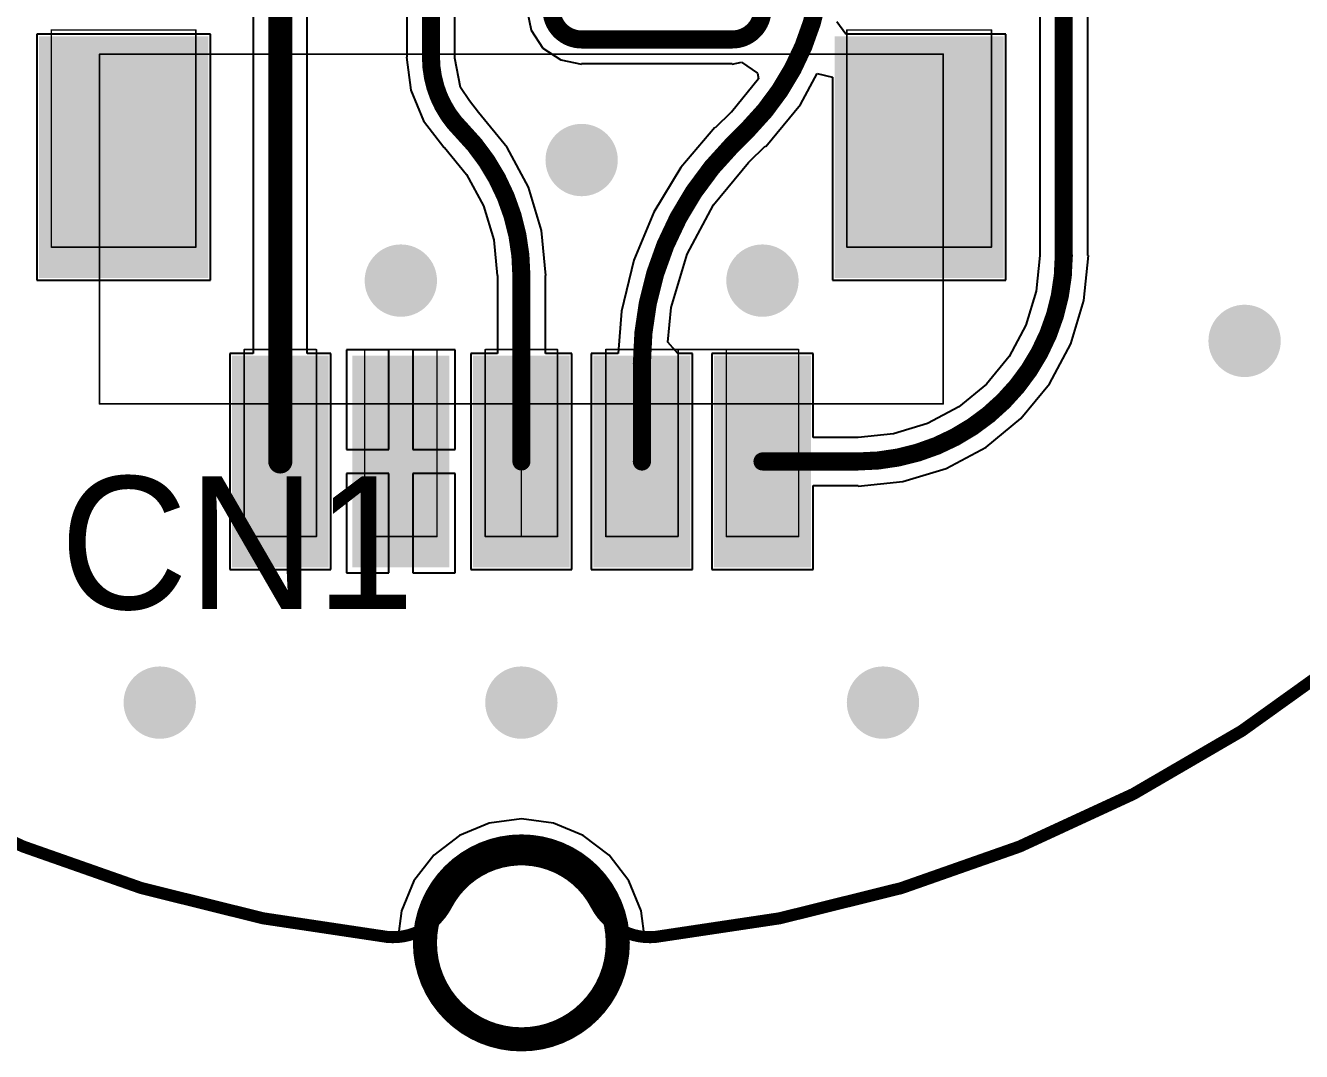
# Model space of a CAD drawing. Header units: millimetres. Extents: x -12.6 to 12.6, y -11.9 to 11.1.
# Drawn here: x -4.11 to 6.47, y -11.89 to -3.38 of the extents above; entities that cross this region are included whole.
import ezdxf

# ---------------------------------------------------------------- set-up
doc = ezdxf.new("R2010")
doc.units = ezdxf.units.MM
for name, color, linetype in [('BottomLayer', 5, 'Continuous'), ('KeepOutLayer', 6, 'Continuous'), ('Mechanical1', 6, 'Continuous'), ('Mechanical2', 216, 'Continuous'), ('TopLayer', 1, 'Continuous'), ('TopOverlay', 2, 'Continuous'), ('TopPaste', 8, 'Continuous'), ('TopSolder', 216, 'Continuous'), ('ViaHoleLayer', 16, 'Continuous')]:
    doc.layers.add(name, color=color, linetype=linetype)

# ---------------------------------------------------------------- blocks, each defined once
blk = doc.blocks.new('CON5_BM05B_SRSS_TB_5')
at = {"layer": 'TopLayer'}
for points in [[(-0.7, 1.625), (-1.9, 1.625), (-1.9, 3.425), (-0.7, 3.425)], [(5.9, 1.625), (4.7, 1.625), (4.7, 3.425), (5.9, 3.425)], [(0.3, -0.775), (-0.3, -0.775), (-0.3, 0.775), (0.3, 0.775)], [(1.3, -0.775), (0.7, -0.775), (0.7, 0.775), (1.3, 0.775)], [(2.3, -0.775), (1.7, -0.775), (1.7, 0.775), (2.3, 0.775)], [(3.3, -0.775), (2.7, -0.775), (2.7, 0.775), (3.3, 0.775)], [(4.3, -0.775), (3.7, -0.775), (3.7, 0.775), (4.3, 0.775)]]:
    blk.add_hatch(color=1, dxfattribs=at).paths.add_polyline_path(points)
at = {"layer": 'TopPaste'}
for points in [[(-0.7, 1.625), (-1.9, 1.625), (-1.9, 3.425), (-0.7, 3.425)], [(5.9, 1.625), (4.7, 1.625), (4.7, 3.425), (5.9, 3.425)], [(0.3, -0.775), (-0.3, -0.775), (-0.3, 0.775), (0.3, 0.775)], [(1.3, -0.775), (0.7, -0.775), (0.7, 0.775), (1.3, 0.775)], [(2.3, -0.775), (1.7, -0.775), (1.7, 0.775), (2.3, 0.775)], [(3.3, -0.775), (2.7, -0.775), (2.7, 0.775), (3.3, 0.775)], [(4.3, -0.775), (3.7, -0.775), (3.7, 0.775), (4.3, 0.775)]]:
    blk.add_hatch(color=8, dxfattribs=at).paths.add_polyline_path(points)
at = {"layer": 'TopSolder'}
for points in [[(-0.598, 1.523), (-2.002, 1.523), (-2.002, 3.527), (-0.598, 3.527)], [(6.002, 1.523), (4.598, 1.523), (4.598, 3.527), (6.002, 3.527)], [(0.402, -0.877), (-0.402, -0.877), (-0.402, 0.877), (0.402, 0.877)], [(1.402, -0.877), (0.598, -0.877), (0.598, 0.877), (1.402, 0.877)], [(2.402, -0.877), (1.598, -0.877), (1.598, 0.877), (2.402, 0.877)], [(3.402, -0.877), (2.598, -0.877), (2.598, 0.877), (3.402, 0.877)], [(4.402, -0.877), (3.598, -0.877), (3.598, 0.877), (4.402, 0.877)]]:
    blk.add_hatch(color=216, dxfattribs=at).paths.add_polyline_path(points)

msp = doc.modelspace()

# ---------------------------------------------------------------- hatches: boundary and pattern name
at = {"layer": 'BottomLayer'}
h = msp.add_hatch(color=5, dxfattribs=at)
edge = h.paths.add_edge_path()
edge.add_arc((0.5, -4.5), 0.3, 0, 360)
h = msp.add_hatch(color=5, dxfattribs=at)
edge = h.paths.add_edge_path()
edge.add_arc((-1, -5.5), 0.3, 0, 360)
h = msp.add_hatch(color=5, dxfattribs=at)
edge = h.paths.add_edge_path()
edge.add_arc((2, -5.5), 0.3, 0, 360)
h = msp.add_hatch(color=5, dxfattribs=at)
edge = h.paths.add_edge_path()
edge.add_arc((6, -6), 0.3, 0, 360)
h = msp.add_hatch(color=5, dxfattribs=at)
edge = h.paths.add_edge_path()
edge.add_arc((-3, -9), 0.3, 0, 360)
h = msp.add_hatch(color=5, dxfattribs=at)
edge = h.paths.add_edge_path()
edge.add_arc((0, -9), 0.3, 0, 360)
h = msp.add_hatch(color=5, dxfattribs=at)
edge = h.paths.add_edge_path()
edge.add_arc((3, -9), 0.3, 0, 360)
at = {"layer": 'TopLayer'}
h = msp.add_hatch(color=1, dxfattribs=at)
edge = h.paths.add_edge_path()
edge.add_arc((0.5, -4.5), 0.3, 0, 360)
h = msp.add_hatch(color=1, dxfattribs=at)
edge = h.paths.add_edge_path()
edge.add_arc((-1, -5.5), 0.3, 0, 360)
h = msp.add_hatch(color=1, dxfattribs=at)
edge = h.paths.add_edge_path()
edge.add_arc((2, -5.5), 0.3, 0, 360)
h = msp.add_hatch(color=1, dxfattribs=at)
edge = h.paths.add_edge_path()
edge.add_arc((6, -6), 0.3, 0, 360)
h = msp.add_hatch(color=1, dxfattribs=at)
edge = h.paths.add_edge_path()
edge.add_arc((-3, -9), 0.3, 0, 360)
h = msp.add_hatch(color=1, dxfattribs=at)
edge = h.paths.add_edge_path()
edge.add_arc((0, -9), 0.3, 0, 360)
h = msp.add_hatch(color=1, dxfattribs=at)
edge = h.paths.add_edge_path()
edge.add_arc((3, -9), 0.3, 0, 360)
at = {"layer": 'ViaHoleLayer'}
h = msp.add_hatch(color=16, dxfattribs=at)
edge = h.paths.add_edge_path()
edge.add_arc((0.5, -4.5), 0.15, 0, 360)
h = msp.add_hatch(color=16, dxfattribs=at)
edge = h.paths.add_edge_path()
edge.add_arc((-1, -5.5), 0.15, 0, 360)
h = msp.add_hatch(color=16, dxfattribs=at)
edge = h.paths.add_edge_path()
edge.add_arc((2, -5.5), 0.15, 0, 360)
h = msp.add_hatch(color=16, dxfattribs=at)
edge = h.paths.add_edge_path()
edge.add_arc((6, -6), 0.15, 0, 360)
h = msp.add_hatch(color=16, dxfattribs=at)
edge = h.paths.add_edge_path()
edge.add_arc((-3, -9), 0.15, 0, 360)
h = msp.add_hatch(color=16, dxfattribs=at)
edge = h.paths.add_edge_path()
edge.add_arc((0, -9), 0.15, 0, 360)
h = msp.add_hatch(color=16, dxfattribs=at)
edge = h.paths.add_edge_path()
edge.add_arc((3, -9), 0.15, 0, 360)

# ---------------------------------------------------------------- linework, layer by layer
at = {"layer": 'BottomLayer'}
for p, q in [((6.74, -8.709), (5.874, -9.315)), ((5.874, -9.315), (4.954, -9.836)), ((-3.988, -10.265), (-4.954, -9.836)), ((4.954, -9.836), (3.988, -10.265)), ((-0.266, -10), (-0.514, -10.102)), ((0, -9.965), (-0.266, -10)), ((0.266, -10), (0, -9.965)), ((0.514, -10.102), (0.266, -10)), ((-0.514, -10.102), (-0.727, -10.266)), ((0.728, -10.266), (0.514, -10.102)), ((-2.986, -10.6), (-3.988, -10.265)), ((-0.727, -10.266), (-0.891, -10.479)), ((0.891, -10.479), (0.728, -10.266)), ((3.988, -10.265), (2.986, -10.6)), ((-0.891, -10.479), (-0.994, -10.727)), ((0.994, -10.727), (0.891, -10.479)), ((-1.956, -10.838), (-2.986, -10.6)), ((2.986, -10.6), (1.956, -10.838)), ((-0.994, -10.727), (-1.024, -10.96)), ((1.024, -10.96), (0.994, -10.727)), ((-1.024, -10.96), (-1.956, -10.838)), ((1.956, -10.838), (1.024, -10.96))]:
    msp.add_line(p, q, dxfattribs=at)
at = {"layer": 'KeepOutLayer'}
for points, const_width in [([(0.8, -10.993, 1), (-0.8, -10.993, 1)], 0.2), ([(-0.85, -10.993, 1), (-0.75, -10.993, 1)], 0.1), ([(0.75, -10.993, 1), (0.85, -10.993, 1)], 0.1)]:
    msp.add_lwpolyline(points, format="xyb", close=True, dxfattribs=dict(at, const_width=const_width))
at = {"layer": 'Mechanical1', "const_width": 0.1}
for points in [[(-1.115, -10.943, -0.343602), (-10.884, -1.594)], [(10.884, -1.594, -0.343602), (1.115, -10.943)], [(-0.621, -10.677, -0.60682), (0.621, -10.677)], [(-0.621, -10.677, -0.60682), (0.621, -10.677)], [(-0.621, -10.677, -0.307252), (-1.115, -10.943)], [(-0.621, -10.677, -0.307252), (-1.115, -10.943)], [(1.115, -10.943, -0.307252), (0.621, -10.677)], [(1.115, -10.943, -0.307252), (0.621, -10.677)]]:
    msp.add_lwpolyline(points, format="xyb", dxfattribs=at)
at = {"layer": 'Mechanical1', "const_width": 0.05}
for points in [[(-0.646, -10.677, 1), (-0.596, -10.677, 1)], [(-0.646, -10.677, 1), (-0.596, -10.677, 1)], [(-0.646, -10.677, 1), (-0.596, -10.677, 1)], [(-0.646, -10.677, 1), (-0.596, -10.677, 1)], [(0.596, -10.677, 1), (0.646, -10.677, 1)], [(0.596, -10.677, 1), (0.646, -10.677, 1)], [(0.596, -10.677, 1), (0.646, -10.677, 1)], [(0.596, -10.677, 1), (0.646, -10.677, 1)], [(-1.14, -10.943, 1), (-1.09, -10.943, 1)], [(-1.14, -10.943, 1), (-1.09, -10.943, 1)], [(-1.14, -10.943, 1), (-1.09, -10.943, 1)], [(1.09, -10.943, 1), (1.14, -10.943, 1)], [(1.09, -10.943, 1), (1.14, -10.943, 1)], [(1.09, -10.943, 1), (1.14, -10.943, 1)]]:
    msp.add_lwpolyline(points, format="xyb", close=True, dxfattribs=at)
at = {"layer": 'Mechanical2', "const_width": 0.0127}
for points in [[(-3.9, -3.422), (-2.7, -3.422)], [(-3.9, -5.222), (-3.9, -3.422)], [(-2.7, -5.222), (-2.7, -3.422)], [(2.7, -5.222), (2.7, -3.422)], [(2.7, -3.422), (3.9, -3.422)], [(3.9, -5.222), (3.9, -3.422)], [(-3.5, -3.622), (3.5, -3.622)], [(-3.5, -6.522), (-3.5, -3.622)], [(-3.5, -3.622), (3.5, -3.622)], [(-3.5, -6.522), (-3.5, -3.622)], [(3.5, -6.522), (3.5, -3.622)], [(3.5, -6.522), (3.5, -3.622)], [(-3.9, -5.222), (-2.7, -5.222)], [(2.7, -5.222), (3.9, -5.222)], [(-2.3, -7.622), (-2.3, -6.072)], [(-2.3, -6.072), (-1.7, -6.072)], [(-1.7, -7.622), (-1.7, -6.072)], [(-1.3, -7.622), (-1.3, -6.072)], [(-1.3, -6.072), (-0.7, -6.072)], [(-0.7, -7.622), (-0.7, -6.072)], [(-0.3, -7.622), (-0.3, -6.072)], [(-0.3, -6.072), (0.3, -6.072)], [(0, -7.622), (0, -6.072)], [(0.3, -7.622), (0.3, -6.072)], [(0.7, -6.072), (1.7, -6.072)], [(0.7, -7.622), (0.7, -6.072)], [(0.7, -6.072), (1.3, -6.072)], [(1.3, -7.622), (1.3, -6.072)], [(1.7, -7.622), (1.7, -6.072)], [(1.7, -6.072), (2.3, -6.072)], [(2.3, -7.622), (2.3, -6.072)], [(-3.5, -6.522), (3.5, -6.522)], [(-3.5, -6.522), (3.5, -6.522)], [(-2.3, -7.622), (-1.7, -7.622)], [(-1.3, -7.622), (-0.7, -7.622)], [(-0.3, -7.622), (0.3, -7.622)], [(0.7, -7.622), (1.3, -7.622)], [(1.7, -7.622), (2.3, -7.622)]]:
    msp.add_lwpolyline(points, dxfattribs=at)
at = {"layer": 'Mechanical2', "const_width": 0.00635}
for points in [[(-3.903, -3.422, 1), (-3.897, -3.422, 1)], [(-3.903, -3.422, 1), (-3.897, -3.422, 1)], [(-2.703, -3.422, 1), (-2.697, -3.422, 1)], [(-2.703, -3.422, 1), (-2.697, -3.422, 1)], [(2.697, -3.422, 1), (2.703, -3.422, 1)], [(2.697, -3.422, 1), (2.703, -3.422, 1)], [(3.897, -3.422, 1), (3.903, -3.422, 1)], [(3.897, -3.422, 1), (3.903, -3.422, 1)], [(-3.503, -3.622, 1), (-3.497, -3.622, 1)], [(-3.503, -3.622, 1), (-3.497, -3.622, 1)], [(-3.503, -3.622, 1), (-3.497, -3.622, 1)], [(-3.503, -3.622, 1), (-3.497, -3.622, 1)], [(3.497, -3.622, 1), (3.503, -3.622, 1)], [(3.497, -3.622, 1), (3.503, -3.622, 1)], [(3.497, -3.622, 1), (3.503, -3.622, 1)], [(3.497, -3.622, 1), (3.503, -3.622, 1)], [(-3.903, -5.222, 1), (-3.897, -5.222, 1)], [(-3.903, -5.222, 1), (-3.897, -5.222, 1)], [(-2.703, -5.222, 1), (-2.697, -5.222, 1)], [(-2.703, -5.222, 1), (-2.697, -5.222, 1)], [(2.697, -5.222, 1), (2.703, -5.222, 1)], [(2.697, -5.222, 1), (2.703, -5.222, 1)], [(3.897, -5.222, 1), (3.903, -5.222, 1)], [(3.897, -5.222, 1), (3.903, -5.222, 1)], [(-2.303, -6.072, 1), (-2.297, -6.072, 1)], [(-2.303, -6.072, 1), (-2.297, -6.072, 1)], [(-1.703, -6.072, 1), (-1.697, -6.072, 1)], [(-1.703, -6.072, 1), (-1.697, -6.072, 1)], [(-1.303, -6.072, 1), (-1.297, -6.072, 1)], [(-1.303, -6.072, 1), (-1.297, -6.072, 1)], [(-0.703, -6.072, 1), (-0.697, -6.072, 1)], [(-0.703, -6.072, 1), (-0.697, -6.072, 1)], [(-0.303, -6.072, 1), (-0.297, -6.072, 1)], [(-0.303, -6.072, 1), (-0.297, -6.072, 1)], [(-0.003, -6.072, 1), (0.003, -6.072, 1)], [(0.297, -6.072, 1), (0.303, -6.072, 1)], [(0.297, -6.072, 1), (0.303, -6.072, 1)], [(0.697, -6.072, 1), (0.703, -6.072, 1)], [(0.697, -6.072, 1), (0.703, -6.072, 1)], [(0.697, -6.072, 1), (0.703, -6.072, 1)], [(1.297, -6.072, 1), (1.303, -6.072, 1)], [(1.297, -6.072, 1), (1.303, -6.072, 1)], [(1.697, -6.072, 1), (1.703, -6.072, 1)], [(1.697, -6.072, 1), (1.703, -6.072, 1)], [(1.697, -6.072, 1), (1.703, -6.072, 1)], [(2.297, -6.072, 1), (2.303, -6.072, 1)], [(2.297, -6.072, 1), (2.303, -6.072, 1)], [(-3.503, -6.522, 1), (-3.497, -6.522, 1)], [(-3.503, -6.522, 1), (-3.497, -6.522, 1)], [(-3.503, -6.522, 1), (-3.497, -6.522, 1)], [(-3.503, -6.522, 1), (-3.497, -6.522, 1)], [(3.497, -6.522, 1), (3.503, -6.522, 1)], [(3.497, -6.522, 1), (3.503, -6.522, 1)], [(3.497, -6.522, 1), (3.503, -6.522, 1)], [(3.497, -6.522, 1), (3.503, -6.522, 1)], [(-2.303, -7.622, 1), (-2.297, -7.622, 1)], [(-2.303, -7.622, 1), (-2.297, -7.622, 1)], [(-1.703, -7.622, 1), (-1.697, -7.622, 1)], [(-1.703, -7.622, 1), (-1.697, -7.622, 1)], [(-1.303, -7.622, 1), (-1.297, -7.622, 1)], [(-1.303, -7.622, 1), (-1.297, -7.622, 1)], [(-0.703, -7.622, 1), (-0.697, -7.622, 1)], [(-0.703, -7.622, 1), (-0.697, -7.622, 1)], [(-0.303, -7.622, 1), (-0.297, -7.622, 1)], [(-0.303, -7.622, 1), (-0.297, -7.622, 1)], [(-0.003, -7.622, 1), (0.003, -7.622, 1)], [(0.297, -7.622, 1), (0.303, -7.622, 1)], [(0.297, -7.622, 1), (0.303, -7.622, 1)], [(0.697, -7.622, 1), (0.703, -7.622, 1)], [(0.697, -7.622, 1), (0.703, -7.622, 1)], [(1.297, -7.622, 1), (1.303, -7.622, 1)], [(1.297, -7.622, 1), (1.303, -7.622, 1)], [(1.697, -7.622, 1), (1.703, -7.622, 1)], [(1.697, -7.622, 1), (1.703, -7.622, 1)], [(2.297, -7.622, 1), (2.303, -7.622, 1)], [(2.297, -7.622, 1), (2.303, -7.622, 1)]]:
    msp.add_lwpolyline(points, format="xyb", close=True, dxfattribs=at)
at = {"layer": 'TopLayer'}
for p, q in [((-2.224, 1.22), (-2.224, -6.105)), ((-1.776, -6.105), (-1.776, 1.22)), ((-0.949, -3.17), (-0.949, -3.646)), ((-0.551, -3.646), (-0.551, -3.17)), ((4.301, -3.12), (4.301, -5.293)), ((4.699, -5.293), (4.699, -3.12)), ((0.046, -3.25), (0.081, -3.424)), ((2.692, -3.455), (2.616, -3.353)), ((-2.58, -3.455), (-4.02, -3.455)), ((-4.02, -3.455), (-4.02, -5.495)), ((-2.58, -5.495), (-2.58, -3.455)), ((0.081, -3.424), (0.179, -3.571)), ((4.02, -3.455), (2.692, -3.455)), ((4.02, -5.495), (4.02, -3.455)), ((0.179, -3.571), (0.326, -3.669)), ((-0.949, -3.646), (-0.954, -3.646)), ((-0.954, -3.646), (-0.918, -3.92)), ((-0.553, -3.656), (-0.551, -3.646)), ((-0.505, -3.898), (-0.553, -3.656)), ((0.326, -3.669), (0.5, -3.704)), ((0.5, -3.704), (0.5, -3.699)), ((0.5, -3.699), (1.75, -3.699)), ((1.75, -3.704), (1.827, -3.688)), ((1.75, -3.699), (1.75, -3.704)), ((1.827, -3.688), (1.959, -3.78)), ((1.959, -3.78), (1.968, -3.827)), ((2.315, -4.038), (2.453, -3.781)), ((2.453, -3.781), (2.58, -3.813)), ((-0.431, -4.01), (-0.505, -3.898)), ((1.968, -3.827), (1.742, -4.102)), ((2.58, -3.813), (2.58, -5.495)), ((-0.918, -3.92), (-0.812, -4.175)), ((-0.356, -4.106), (-0.431, -4.01)), ((-0.118, -4.395), (-0.356, -4.106)), ((-0.356, -4.106), (-0.356, -4.106)), ((1.741, -4.103), (1.609, -4.234)), ((1.742, -4.102), (1.741, -4.103)), ((2.027, -4.389), (2.315, -4.038)), ((-0.812, -4.175), (-0.644, -4.394)), ((1.606, -4.231), (1.324, -4.561)), ((1.609, -4.234), (1.606, -4.231)), ((-0.644, -4.394), (-0.644, -4.394)), ((-0.644, -4.394), (-0.639, -4.395)), ((-0.639, -4.395), (-0.454, -4.62)), ((0.059, -4.726), (-0.118, -4.395)), ((1.891, -4.516), (2.022, -4.384)), ((2.022, -4.384), (2.027, -4.389)), ((1.595, -4.872), (1.883, -4.52)), ((1.883, -4.52), (1.891, -4.516)), ((-0.454, -4.62), (-0.315, -4.881)), ((1.324, -4.561), (1.098, -4.931)), ((0.167, -5.084), (0.059, -4.726)), ((-0.315, -4.881), (-0.229, -5.163)), ((1.098, -4.931), (0.932, -5.331)), ((1.376, -5.281), (1.595, -4.872)), ((-0.229, -5.163), (-0.2, -5.457)), ((0.204, -5.457), (0.167, -5.084)), ((1.242, -5.724), (1.376, -5.281)), ((0.932, -5.331), (0.831, -5.753)), ((4.3, -5.293), (4.271, -5.587)), ((4.301, -5.293), (4.3, -5.293)), ((4.667, -5.666), (4.704, -5.293)), ((4.704, -5.293), (4.699, -5.293)), ((-4.02, -5.495), (-2.58, -5.495)), ((-0.2, -5.457), (-0.199, -5.457)), ((-0.199, -5.457), (-0.199, -6.105)), ((0.199, -6.105), (0.199, -5.457)), ((0.199, -5.457), (0.204, -5.457)), ((2.58, -5.495), (4.02, -5.495)), ((4.271, -5.587), (4.185, -5.869)), ((4.559, -6.024), (4.667, -5.666)), ((0.831, -5.753), (0.803, -6.105)), ((1.214, -6.011), (1.242, -5.724)), ((4.185, -5.869), (4.046, -6.13)), ((1.299, -6.105), (1.214, -6.011)), ((4.382, -6.355), (4.559, -6.024)), ((-2.224, -6.105), (-2.42, -6.105)), ((-2.42, -6.105), (-2.42, -7.895)), ((-1.58, -6.105), (-1.776, -6.105)), ((-1.58, -7.895), (-1.58, -6.105)), ((-1.1, -6.075), (-1.45, -6.075)), ((-1.45, -6.075), (-1.45, -6.9)), ((-1.1, -6.9), (-1.1, -6.075)), ((-0.55, -6.075), (-0.9, -6.075)), ((-0.9, -6.075), (-0.9, -6.9)), ((-0.55, -6.9), (-0.55, -6.075)), ((-0.199, -6.105), (-0.42, -6.105)), ((-0.42, -6.105), (-0.42, -7.895)), ((0.42, -6.105), (0.199, -6.105)), ((0.42, -7.895), (0.42, -6.105)), ((0.803, -6.105), (0.58, -6.105)), ((0.58, -6.105), (0.58, -7.895)), ((1.42, -6.105), (1.299, -6.105)), ((1.42, -7.895), (1.42, -6.105)), ((2.42, -6.105), (1.58, -6.105)), ((1.58, -6.105), (1.58, -7.895)), ((2.42, -6.801), (2.42, -6.105)), ((4.046, -6.13), (3.858, -6.358)), ((3.858, -6.358), (3.63, -6.546)), ((4.144, -6.644), (4.382, -6.355)), ((3.63, -6.546), (3.369, -6.685)), ((3.855, -6.882), (4.143, -6.645)), ((4.143, -6.645), (4.144, -6.644)), ((3.087, -6.771), (2.793, -6.8)), ((3.369, -6.685), (3.087, -6.771)), ((2.793, -6.801), (2.42, -6.801)), ((2.793, -6.8), (2.793, -6.801)), ((-1.45, -6.9), (-1.1, -6.9)), ((-0.9, -6.9), (-0.55, -6.9)), ((3.524, -7.059), (3.855, -6.882)), ((3.166, -7.167), (3.524, -7.059)), ((-1.1, -7.1), (-1.45, -7.1)), ((-1.45, -7.1), (-1.45, -7.925)), ((-1.1, -7.925), (-1.1, -7.1)), ((-0.55, -7.1), (-0.9, -7.1)), ((-0.9, -7.1), (-0.9, -7.925)), ((-0.55, -7.925), (-0.55, -7.1)), ((2.793, -7.204), (3.166, -7.167)), ((2.42, -7.895), (2.42, -7.199)), ((2.42, -7.199), (2.793, -7.199)), ((2.793, -7.199), (2.793, -7.204)), ((-2.42, -7.895), (-1.58, -7.895)), ((-1.45, -7.925), (-1.1, -7.925)), ((-0.9, -7.925), (-0.55, -7.925)), ((-0.42, -7.895), (0.42, -7.895)), ((0.58, -7.895), (1.42, -7.895)), ((1.58, -7.895), (2.42, -7.895)), ((6.74, -8.709), (5.874, -9.315)), ((5.874, -9.315), (4.954, -9.836)), ((-3.988, -10.265), (-4.954, -9.836)), ((4.954, -9.836), (3.988, -10.265)), ((-0.266, -10), (-0.514, -10.102)), ((0, -9.965), (-0.266, -10)), ((0.266, -10), (0, -9.965)), ((0.514, -10.102), (0.266, -10)), ((-0.514, -10.102), (-0.727, -10.266)), ((0.728, -10.266), (0.514, -10.102)), ((-2.986, -10.6), (-3.988, -10.265)), ((-0.727, -10.266), (-0.891, -10.479)), ((0.891, -10.479), (0.728, -10.266)), ((3.988, -10.265), (2.986, -10.6)), ((-0.891, -10.479), (-0.994, -10.727)), ((0.994, -10.727), (0.891, -10.479)), ((-1.956, -10.838), (-2.986, -10.6)), ((2.986, -10.6), (1.956, -10.838)), ((-0.994, -10.727), (-1.024, -10.96)), ((1.024, -10.96), (0.994, -10.727)), ((-1.024, -10.96), (-1.956, -10.838)), ((1.956, -10.838), (1.024, -10.96))]:
    msp.add_line(p, q, dxfattribs=at)
for points, const_width in [([(-2, -7), (-2, 1.22)], 0.2), ([(-0.75, -3.646), (-0.75, -2.75)], 0.15), ([(4.5, -5.293), (4.5, -2.75)], 0.15), ([(0.5, -3.5), (1.75, -3.5)], 0.15), ([(1.75, -4.375), (1.881, -4.244)], 0.15), ([(0, -7), (0, -5.457)], 0.15), ([(1, -7), (1, -6.186)], 0.15), ([(2, -7), (2.793, -7)], 0.15)]:
    msp.add_lwpolyline(points, dxfattribs=dict(at, const_width=const_width))
at = {"layer": 'TopLayer', "const_width": 0.15}
for points in [[(2.5, -2.75, -0.198912), (1.881, -4.244)], [(0.5, -3.5, -0.414214), (0.25, -3.25)], [(2, -3.25, -0.414214), (1.75, -3.5)], [(-0.5, -4.25, -0.198912), (-0.75, -3.646)], [(-0.5, -4.25, -0.198912), (0, -5.457)], [(1, -6.186, -0.198912), (1.75, -4.375)], [(4.5, -5.293, -0.198912), (4, -6.5)], [(3.999, -6.501, -0.198741), (2.793, -7)], [(4, -6.5, -0.000165), (3.999, -6.501)]]:
    msp.add_lwpolyline(points, format="xyb", dxfattribs=at)
at = {"layer": 'TopLayer'}
for points, const_width in [([(0.462, -3.5, 1), (0.537, -3.5, 1)], 0.075), ([(0.462, -3.5, 1), (0.537, -3.5, 1)], 0.075), ([(1.712, -3.5, 1), (1.787, -3.5, 1)], 0.075), ([(1.712, -3.5, 1), (1.787, -3.5, 1)], 0.075), ([(-0.787, -3.646, 1), (-0.712, -3.646, 1)], 0.075), ([(-0.787, -3.646, 1), (-0.712, -3.646, 1)], 0.075), ([(-0.537, -4.25, 1), (-0.462, -4.25, 1)], 0.075), ([(-0.537, -4.25, 1), (-0.462, -4.25, 1)], 0.075), ([(1.844, -4.244, 1), (1.919, -4.244, 1)], 0.075), ([(1.844, -4.244, 1), (1.919, -4.244, 1)], 0.075), ([(1.712, -4.375, 1), (1.787, -4.375, 1)], 0.075), ([(1.712, -4.375, 1), (1.787, -4.375, 1)], 0.075), ([(4.463, -5.293, 1), (4.538, -5.293, 1)], 0.075), ([(4.463, -5.293, 1), (4.538, -5.293, 1)], 0.075), ([(-0.037, -5.457, 1), (0.038, -5.457, 1)], 0.075), ([(-0.037, -5.457, 1), (0.038, -5.457, 1)], 0.075), ([(0.962, -6.186, 1), (1.038, -6.186, 1)], 0.075), ([(0.962, -6.186, 1), (1.038, -6.186, 1)], 0.075), ([(3.962, -6.501, 1), (4.037, -6.501, 1)], 0.075), ([(3.962, -6.501, 1), (4.037, -6.501, 1)], 0.075), ([(3.963, -6.5, 1), (4.038, -6.5, 1)], 0.075), ([(3.963, -6.5, 1), (4.038, -6.5, 1)], 0.075), ([(-2.05, -7, 1), (-1.95, -7, 1)], 0.1), ([(-0.037, -7, 1), (0.038, -7, 1)], 0.075), ([(0.962, -7, 1), (1.038, -7, 1)], 0.075), ([(1.963, -7, 1), (2.038, -7, 1)], 0.075), ([(2.755, -7, 1), (2.83, -7, 1)], 0.075), ([(2.755, -7, 1), (2.83, -7, 1)], 0.075)]:
    msp.add_lwpolyline(points, format="xyb", close=True, dxfattribs=dict(at, const_width=const_width))

# ---------------------------------------------------------------- block references
at = {"rotation": 360}
msp.add_blockref('CON5_BM05B_SRSS_TB_5', (-2, -7), dxfattribs=at)

# ---------------------------------------------------------------- texts
at = {"layer": 'TopOverlay'}
msp.add_text('CN1', height=1.1, dxfattribs=at).set_placement((-3.829, -8.224))

doc.saveas('drawing.dxf')
